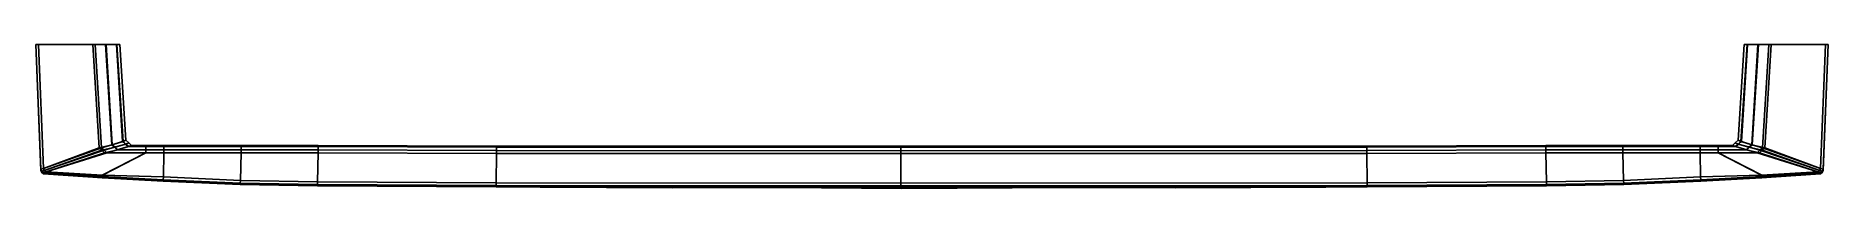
# Model space of a CAD drawing. Extents: x -168 to 168, y -27 to 0.
import ezdxf

# ---------------------------------------------------------------- set-up
doc = ezdxf.new("R2010")
doc.units = 0
doc.layers.add('DESENHOS_IDEN', color=100, linetype='CONTINUOUS')
doc.layers.add('METAL', color=2, linetype='CONTINUOUS')

msp = doc.modelspace()

# ---------------------------------------------------------------- meshes
at = {"layer": 'DESENHOS_IDEN'}
mesh = msp.add_polyface(dxfattribs=at)
corners = [(73.68, -26.41, 8.69), (73.68, -26.55, 3.77), (73.68, -26.62, 0.27), (73.68, -26.59, -3.24), (73.68, -26.47, -6.72), (73.68, -26.37, -8.29), (45.63, -26.55, 8.69), (45.63, -26.69, 3.77), (45.63, -26.76, 0.27), (45.63, -26.73, -3.24), (45.63, -26.61, -6.72), (45.63, -26.51, -8.29), (25.37, -26.48, 8.69), (25.37, -26.62, 3.77), (25.37, -26.7, 0.27), (25.37, -26.66, -3.24), (25.37, -26.44, -8.29), (25.37, -26.54, -6.72), (-5.62, -26.84, -3.24), (-5.62, -26.62, -8.29), (-5.62, -26.66, 8.69), (-5.62, -26.8, 3.77), (-5.62, -26.87, 0.27), (-5.62, -26.72, -6.72), (-28.18, -26.48, 8.69), (-28.18, -26.62, 3.77), (-28.18, -26.7, 0.27), (-28.18, -26.66, -3.24), (-28.18, -26.54, -6.72), (-28.18, -26.44, -8.29), (-48.45, -26.55, 8.69), (-48.45, -26.69, 3.77), (-48.45, -26.76, 0.27), (-48.45, -26.73, -3.24), (-48.45, -26.61, -6.72), (-48.45, -26.51, -8.29), (-73.23, -26.41, 8.69), (-73.23, -26.55, 3.77), (-73.23, -26.62, 0.27), (-73.23, -26.59, -3.24), (-73.23, -26.47, -6.72), (-73.23, -26.37, -8.29)]
mesh.append_faces([[corners[k] for k in face] for face in [(40, 34, 33, 39), (28, 23, 18, 27), (23, 17, 15, 18), (17, 10, 9, 15), (39, 33, 32, 38), (27, 18, 22, 26), (18, 15, 14, 22), (15, 9, 8, 14), (38, 32, 31, 37), (26, 22, 21, 25), (22, 14, 13, 21), (14, 8, 7, 13), (37, 31, 30, 36), (25, 21, 20, 24), (21, 13, 12, 20), (13, 7, 6, 12), (29, 28, 34, 35), (5, 4, 10, 11), (27, 26, 32, 33), (3, 2, 8, 9), (26, 25, 31, 32), (2, 1, 7, 8), (25, 24, 30, 31), (1, 0, 6, 7), (41, 35, 34, 40), (29, 19, 23, 28), (19, 16, 17, 23), (16, 11, 10, 17), (27, 33, 34, 28), (3, 9, 10, 4)]])
at = {"layer": 'METAL'}
mesh = msp.add_polyface(dxfattribs=at)
corners = [(-167.5, 0, 0.15), (-151.81, 0, 0.23), (-152.43, 0, -3.38), (-167.5, 0, -3.38), (-167.01, 0, -9), (-156.84, 0, -9), (-155.68, -19.27, -8.77), (-166.09, -23.15, -8.77), (-151.81, 0, 0.23), (-150.65, -17.89, 0.24), (-151.27, -18.11, -3.23), (-152.43, 0, -3.38), (-156.41, 0, 9.21), (-167.01, 0, 9.21), (-166.09, -23.15, 9.21), (-155.25, -19.27, 9.21), (-167.5, 0, 0.15), (-166.56, -23.55, 0.26), (-166.56, -23.47, 3.76), (-167.5, 0, 3.69), (-150.14, -18.36, 0.24), (-150.75, -18.58, -3.23), (-149.62, -18.83, 0.24), (-150.66, -18.58, 3.74), (-150.15, -19.04, 3.74), (-146.96, -18.83, 0.26), (-146.96, -19.04, -3.23), (-150.24, -19.04, -3.23), (-167.5, 0, 7.22), (-167.5, 0, 8.72), (-167.01, 0, 9.21), (-154.48, 0, 7.22), (-156.41, 0, 9.21), (-152.34, 0, 3.74), (-167.5, 0, 3.69), (-156.84, 0, -9), (-167.01, 0, -9), (-167.5, 0, -8.51), (-167.5, 0, -6.92), (-154.35, 0, -6.72), (-153.32, -18.74, 7.25), (-154.48, 0, 7.22), (-151.18, -18.11, 3.74), (-152.34, 0, 3.74), (-154.35, 0, -6.72), (-153.22, -18.74, -6.72), (-167.5, 0, -8.51), (-166.56, -23.3, -8.29), (-166.56, -23.37, -6.72), (-167.5, 0, -6.92), (-166.56, -23.47, -3.23), (-167.5, 0, -3.38), (-166.56, -23.3, 8.72), (-167.5, 0, 8.72), (-167.5, 0, 7.22), (-166.56, -23.37, 7.25), (-154.73, -19.73, 9.21), (-152.81, -19.2, 7.25), (-155.16, -19.73, -8.77), (-152.7, -19.2, -6.72), (-154.65, -20.2, -8.77), (-152.19, -19.67, -6.72), (-154.22, -20.2, 9.21), (-152.29, -19.67, 7.25), (-146.96, -19.67, 7.25), (-146.96, -19.04, 3.76), (-146.96, -19.67, -6.72)]
mesh.append_faces([[corners[k] for k in face] for face in [(0, 1, 2, 3), (4, 5, 6, 7), (8, 9, 10, 11), (12, 13, 14, 15), (16, 17, 18, 19), (9, 20, 21, 10), (22, 20, 23, 24), (22, 25, 26, 27), (28, 29, 30, 31), (30, 32, 31, 31), (28, 31, 33, 34), (34, 33, 1, 0), (35, 36, 37, 38), (39, 35, 38, 38), (39, 38, 3, 2), (12, 15, 40, 41), (41, 40, 42, 43), (43, 42, 9, 8), (6, 5, 44, 45), (45, 44, 11, 10), (46, 47, 48, 49), (49, 48, 50, 51), (51, 50, 17, 16), (52, 53, 54, 55), (55, 54, 19, 18), (15, 56, 57, 40), (40, 57, 23, 42), (42, 23, 20, 9), (58, 6, 45, 59), (59, 45, 10, 21), (60, 58, 59, 61), (61, 59, 21, 27), (27, 21, 20, 22), (56, 62, 63, 57), (57, 63, 24, 23), (63, 64, 65, 24), (24, 65, 25, 22), (66, 61, 27, 26), (7, 47, 46, 4), (13, 53, 52, 14)]])
mesh = msp.add_polyface(dxfattribs=at)
corners = [(167.56, 0, 0.15), (167.56, 0, -3.38), (152.49, 0, -3.38), (151.87, 0, 0.23), (167.07, 0, -9), (166.15, -23.15, -8.77), (155.74, -19.27, -8.77), (156.9, 0, -9), (151.87, 0, 0.23), (152.49, 0, -3.38), (151.33, -18.11, -3.23), (150.71, -17.89, 0.24), (156.47, 0, 9.21), (155.31, -19.27, 9.21), (166.15, -23.15, 9.21), (167.07, 0, 9.21), (167.56, 0, 0.15), (167.56, 0, 3.69), (166.62, -23.47, 3.76), (166.62, -23.55, 0.26), (150.81, -18.58, -3.23), (150.2, -18.36, 0.24), (149.68, -18.83, 0.24), (150.21, -19.04, 3.74), (150.72, -18.58, 3.74), (150.3, -19.04, -3.23), (147.02, -19.04, -3.23), (147.02, -18.83, 0.26), (154.54, 0, 7.22), (156.47, 0, 9.21), (167.07, 0, 9.21), (167.56, 0, 7.22), (167.56, 0, 8.72), (167.56, 0, 3.69), (152.4, 0, 3.74), (167.56, 0, -8.51), (167.07, 0, -9), (156.9, 0, -9), (167.56, 0, -6.92), (154.41, 0, -6.72), (154.54, 0, 7.22), (153.38, -18.74, 7.25), (152.4, 0, 3.74), (151.24, -18.11, 3.74), (153.28, -18.74, -6.72), (154.41, 0, -6.72), (167.56, 0, -8.51), (167.56, 0, -6.92), (166.62, -23.37, -6.72), (166.62, -23.3, -8.29), (167.56, 0, -3.38), (166.62, -23.47, -3.23), (166.62, -23.3, 8.72), (166.62, -23.37, 7.25), (167.56, 0, 7.22), (167.56, 0, 8.72), (152.87, -19.2, 7.25), (154.79, -19.73, 9.21), (155.22, -19.73, -8.77), (152.76, -19.2, -6.72), (154.71, -20.2, -8.77), (152.25, -19.67, -6.72), (152.35, -19.67, 7.25), (154.28, -20.2, 9.21), (147.02, -19.04, 3.76), (147.02, -19.67, 7.25), (147.02, -19.67, -6.72)]
mesh.append_faces([[corners[k] for k in face] for face in [(0, 1, 2, 3), (4, 5, 6, 7), (8, 9, 10, 11), (12, 13, 14, 15), (16, 17, 18, 19), (11, 10, 20, 21), (22, 23, 24, 21), (22, 25, 26, 27), (28, 29, 30, 31), (31, 30, 32, 32), (31, 33, 34, 28), (33, 0, 3, 34), (35, 36, 37, 38), (39, 38, 37, 37), (39, 2, 1, 38), (12, 40, 41, 13), (40, 42, 43, 41), (42, 8, 11, 43), (6, 44, 45, 7), (44, 10, 9, 45), (46, 47, 48, 49), (47, 50, 51, 48), (50, 16, 19, 51), (52, 53, 54, 55), (53, 18, 17, 54), (13, 41, 56, 57), (41, 43, 24, 56), (43, 11, 21, 24), (58, 59, 44, 6), (59, 20, 10, 44), (60, 61, 59, 58), (61, 25, 20, 59), (25, 22, 21, 20), (57, 56, 62, 63), (56, 24, 23, 62), (62, 23, 64, 65), (23, 22, 27, 64), (66, 26, 25, 61), (5, 4, 46, 49), (15, 14, 52, 55)]])
mesh = msp.add_polyface(dxfattribs=at)
corners = [(-155.68, -19.27, -8.77), (-155.16, -19.73, -8.77), (-165.94, -23.54, -8.77), (-166.09, -23.15, -8.77), (-155.25, -19.27, 9.21), (-166.09, -23.15, 9.21), (-165.94, -23.54, 9.21), (-154.73, -19.73, 9.21), (-166.56, -23.55, 0.26), (-166.41, -23.93, 0.26), (-166.41, -23.85, 3.76), (-166.56, -23.47, 3.76), (-154.65, -20.2, -8.77), (-165.6, -23.79, -8.77), (-165.6, -23.79, 9.21), (-154.22, -20.2, 9.21), (-166.07, -24.18, 0.26), (-166.41, -23.85, -3.23), (-166.07, -24.1, -3.23), (-146.96, -20.2, -8.77), (-155.08, -24.41, -8.77), (-155.06, -24.41, 9.21), (-146.96, -20.2, 9.21), (-155.07, -24.93, 0.26), (-155.07, -24.85, 3.76), (-166.07, -24.1, 3.76), (-143.67, -25.5, 0.26), (-155.07, -24.85, -3.23), (-143.67, -25.42, -3.23), (-166.56, -23.3, -8.29), (-166.41, -23.68, -8.29), (-166.41, -23.75, -6.72), (-166.56, -23.37, -6.72), (-166.56, -23.47, -3.23), (-166.41, -23.68, 8.72), (-166.56, -23.3, 8.72), (-166.56, -23.37, 7.25), (-166.41, -23.75, 7.25), (-166.07, -23.93, 8.72), (-166.07, -24, 7.25), (-166.07, -23.93, -8.29), (-166.07, -24, -6.72), (-146.96, -20.2, 9.21), (-146.96, -19.67, 7.25), (-152.29, -19.67, 7.25), (-146.96, -20.2, -8.77), (-152.19, -19.67, -6.72), (-146.96, -19.67, -6.72), (-155.07, -24.68, -8.29), (-155.07, -24.75, -6.72), (-155.07, -24.68, 8.72), (-155.07, -24.75, 7.25), (-143.67, -25.25, 8.72), (-143.67, -25.32, 7.25), (-143.67, -25.42, 3.76), (-143.67, -25.25, -8.29), (-143.67, -25.32, -6.72), (-143.66, -24.74, -8.77), (-143.66, -24.74, 9.21)]
mesh.append_faces([[corners[k] for k in face] for face in [(0, 1, 2, 3), (4, 5, 6, 7), (8, 9, 10, 11), (1, 12, 13, 2), (14, 15, 7, 6), (16, 9, 17, 18), (12, 19, 20, 13), (15, 14, 21, 22), (16, 23, 24, 25), (26, 23, 27, 28), (29, 30, 31, 32), (32, 31, 17, 33), (33, 17, 9, 8), (34, 35, 36, 37), (37, 36, 11, 10), (38, 34, 37, 39), (39, 37, 10, 25), (25, 10, 9, 16), (30, 40, 41, 31), (31, 41, 18, 17), (15, 42, 43, 44), (45, 12, 46, 47), (40, 48, 49, 41), (41, 49, 27, 18), (18, 27, 23, 16), (50, 38, 39, 51), (51, 39, 25, 24), (52, 50, 51, 53), (53, 51, 24, 54), (54, 24, 23, 26), (48, 55, 56, 49), (49, 56, 28, 27), (29, 3, 2, 30), (5, 35, 34, 6), (30, 2, 13, 40), (6, 34, 38, 14), (40, 13, 20, 48), (14, 38, 50, 21), (48, 20, 57, 55), (21, 50, 52, 58)]])
mesh = msp.add_polyface(dxfattribs=at)
corners = [(-129.13, -20.2, -8.77), (-114.75, -20.2, -8.77), (-114.83, -25.65, -8.77), (-129.26, -25.38, -8.77), (-114.75, -18.83, 0.26), (-129.13, -18.83, 0.26), (-129.13, -19.04, 3.76), (-114.75, -19.05, 3.76), (-114.83, -25.65, 9.21), (-114.75, -20.2, 9.21), (-129.13, -20.2, 9.21), (-129.26, -25.38, 9.21), (-114.84, -26.41, 0.26), (-129.28, -26.14, 0.26), (-129.28, -26.06, -3.23), (-114.84, -26.33, -3.23), (-143.55, -20.2, -8.77), (-143.66, -24.74, -8.77), (-143.55, -18.83, 0.26), (-143.55, -19.04, 3.76), (-143.55, -20.2, 9.21), (-143.66, -24.74, 9.21), (-143.67, -25.5, 0.26), (-143.67, -25.42, -3.23), (-146.96, -20.2, -8.77), (-155.08, -24.41, -8.77), (-146.96, -18.83, 0.26), (-146.96, -19.04, 3.76), (-146.96, -20.2, 9.21), (-155.06, -24.41, 9.21), (-114.75, -20.2, -8.77), (-129.13, -20.2, -8.77), (-129.13, -19.67, -6.72), (-114.75, -19.67, -6.72), (-129.13, -19.04, -3.23), (-114.75, -19.05, -3.23), (-129.13, -20.2, 9.21), (-114.75, -20.2, 9.21), (-114.75, -19.67, 7.25), (-129.13, -19.67, 7.25), (-114.84, -26.16, 8.72), (-129.28, -25.89, 8.72), (-129.28, -25.96, 7.25), (-114.84, -26.23, 7.25), (-129.28, -26.06, 3.76), (-114.84, -26.33, 3.76), (-129.28, -25.89, -8.29), (-114.84, -26.16, -8.29), (-114.84, -26.23, -6.72), (-129.28, -25.96, -6.72), (-143.55, -20.2, -8.77), (-143.55, -19.67, -6.72), (-143.55, -19.04, -3.23), (-143.55, -20.2, 9.21), (-143.55, -19.67, 7.25), (-143.67, -25.25, 8.72), (-143.67, -25.32, 7.25), (-143.67, -25.42, 3.76), (-143.67, -25.25, -8.29), (-143.67, -25.32, -6.72), (-146.96, -20.2, -8.77), (-146.96, -19.67, -6.72), (-146.96, -19.04, -3.23), (-146.96, -20.2, 9.21), (-146.96, -19.67, 7.25)]
mesh.append_faces([[corners[k] for k in face] for face in [(0, 1, 2, 3), (4, 5, 6, 7), (8, 9, 10, 11), (12, 13, 14, 15), (16, 0, 3, 17), (5, 18, 19, 6), (11, 10, 20, 21), (13, 22, 23, 14), (24, 16, 17, 25), (18, 26, 27, 19), (21, 20, 28, 29), (30, 31, 32, 33), (33, 32, 34, 35), (35, 34, 5, 4), (36, 37, 38, 39), (39, 38, 7, 6), (40, 41, 42, 43), (43, 42, 44, 45), (45, 44, 13, 12), (46, 47, 48, 49), (49, 48, 15, 14), (31, 50, 51, 32), (32, 51, 52, 34), (34, 52, 18, 5), (53, 36, 39, 54), (54, 39, 6, 19), (41, 55, 56, 42), (42, 56, 57, 44), (44, 57, 22, 13), (58, 46, 49, 59), (59, 49, 14, 23), (50, 60, 61, 51), (51, 61, 62, 52), (52, 62, 26, 18), (63, 53, 54, 64), (64, 54, 19, 27), (46, 3, 2, 47), (11, 41, 40, 8), (58, 17, 3, 46), (21, 55, 41, 11)]])
mesh = msp.add_polyface(dxfattribs=at)
corners = [(-114.75, -20.2, -8.77), (-114.83, -25.65, -8.77), (-114.83, -25.65, -8.77), (-114.75, -20.2, -8.77), (-114.83, -25.65, 9.21), (-114.75, -20.2, 9.21), (-114.75, -20.2, 9.21), (-114.83, -25.65, 9.21), (-114.75, -20.2, 9.21), (-114.75, -20.2, 9.21), (-114.75, -19.67, 7.25), (-114.75, -19.67, 7.25), (-114.75, -19.05, 3.76), (-114.75, -19.05, 3.76), (-114.84, -26.16, -8.29), (-114.84, -26.16, -8.29), (-114.84, -26.23, -6.72), (-114.84, -26.23, -6.72), (-114.84, -26.33, -3.23), (-114.84, -26.33, -3.23), (-114.84, -26.16, 8.72), (-114.84, -26.16, 8.72), (-114.75, -18.83, 0.26), (-114.75, -18.83, 0.26), (-114.84, -26.41, 0.26), (-114.84, -26.41, 0.26), (-114.75, -20.2, -8.77), (-114.75, -19.67, -6.72), (-114.75, -19.67, -6.72), (-114.75, -20.2, -8.77), (-114.75, -19.05, -3.23), (-114.75, -19.05, -3.23), (-114.84, -26.23, 7.25), (-114.84, -26.23, 7.25), (-114.84, -26.33, 3.76), (-114.84, -26.33, 3.76), (-81.39, -20.34, 9.21), (-81.43, -25.84, 9.21), (-81.44, -26.6, 0.26), (-81.44, -26.52, -3.23), (-81.44, -26.35, 8.72), (-81.44, -26.42, 7.25), (-81.44, -26.52, 3.76), (-81.44, -26.42, -6.72), (-81.44, -26.35, -8.29), (-81.43, -25.84, -8.77), (-5.78, -26.66, 0.26), (-5.78, -26.58, -3.23), (-5.78, -26.41, 8.72), (-5.78, -26.48, 7.25), (-5.78, -26.58, 3.76), (-5.78, -26.48, -6.72), (-5.78, -26.41, -8.29), (-5.78, -25.9, -8.77), (-5.78, -25.9, 9.21), (-81.39, -20.34, -8.77), (-81.39, -20.34, 9.21), (-81.39, -19.81, 7.25), (-81.39, -19.18, 3.76), (-81.39, -18.96, 0.26), (-81.39, -19.81, -6.72), (-81.39, -20.34, -8.77), (-81.39, -19.18, -3.23)]
mesh.append_faces([[corners[k] for k in face] for face in [(0, 1, 2, 3), (4, 5, 6, 7), (8, 9, 10, 11), (11, 10, 12, 13), (14, 15, 16, 17), (17, 16, 18, 19), (2, 1, 15, 14), (20, 21, 4, 7), (22, 13, 12, 23), (24, 19, 18, 25), (26, 27, 28, 29), (27, 30, 31, 28), (30, 22, 23, 31), (20, 32, 33, 21), (32, 34, 35, 33), (34, 24, 25, 35), (36, 5, 4, 37), (38, 25, 18, 39), (40, 21, 33, 41), (42, 35, 25, 38), (43, 16, 15, 44), (39, 18, 16, 43), (44, 15, 1, 45), (37, 4, 21, 40), (46, 38, 39, 47), (48, 40, 41, 49), (50, 42, 38, 46), (51, 43, 44, 52), (47, 39, 43, 51), (52, 44, 45, 53), (54, 37, 40, 48), (0, 55, 45, 1), (9, 56, 57, 10), (10, 57, 58, 12), (12, 58, 59, 23), (28, 60, 61, 29), (31, 62, 60, 28), (23, 59, 62, 31), (42, 50, 49, 41), (35, 42, 41, 33)]])
mesh = msp.add_polyface(dxfattribs=at)
corners = [(81.32, -20.34, -8.77), (114.81, -20.2, -8.77), (114.89, -25.65, -8.77), (81.36, -25.84, -8.77), (81.32, -20.34, 9.21), (114.81, -20.2, 9.21), (114.81, -19.67, 7.25), (81.32, -19.81, 7.25), (114.81, -19.05, 3.76), (81.32, -19.18, 3.76), (114.81, -18.83, 0.26), (81.32, -18.96, 0.26), (81.32, -19.81, -6.72), (114.81, -19.67, -6.72), (114.81, -20.2, -8.77), (81.32, -20.34, -8.77), (81.32, -19.18, -3.23), (114.81, -19.05, -3.23), (81.37, -26.52, 3.76), (114.9, -26.33, 3.76), (114.9, -26.23, 7.25), (81.37, -26.42, 7.25), (-5.78, -20.38, 9.21), (-81.39, -20.34, 9.21), (-81.43, -25.84, 9.21), (-5.78, -25.9, 9.21), (81.32, -20.34, 9.21), (81.36, -25.84, 9.21), (114.81, -20.2, 9.21), (114.89, -25.65, 9.21), (81.37, -26.6, 0.26), (-5.78, -26.66, 0.26), (-5.78, -26.58, -3.23), (81.37, -26.52, -3.23), (114.9, -26.41, 0.26), (114.9, -26.33, -3.23), (81.37, -26.35, 8.72), (-5.78, -26.41, 8.72), (-5.78, -26.48, 7.25), (114.9, -26.16, 8.72), (-5.78, -26.58, 3.76), (81.37, -26.42, -6.72), (-5.78, -26.48, -6.72), (-5.78, -26.41, -8.29), (81.37, -26.35, -8.29), (114.9, -26.23, -6.72), (114.9, -26.16, -8.29), (-5.78, -25.9, -8.77), (-5.78, -20.38, -8.77), (-81.39, -20.34, -8.77), (-81.43, -25.84, -8.77), (-5.78, -20.38, 9.21), (-5.78, -19.85, 7.25), (-81.39, -20.34, 9.21), (-81.39, -19.81, 7.25), (-5.78, -19.23, 3.76), (-81.39, -19.18, 3.76), (-5.78, -19.01, 0.26), (-81.39, -18.96, 0.26), (-5.78, -19.85, -6.72), (-5.78, -20.38, -8.77), (-81.39, -19.81, -6.72), (-81.39, -20.34, -8.77), (-5.78, -19.23, -3.23), (-81.39, -19.18, -3.23)]
mesh.append_faces([[corners[k] for k in face] for face in [(0, 1, 2, 3), (4, 5, 6, 7), (7, 6, 8, 9), (9, 8, 10, 11), (12, 13, 14, 15), (16, 17, 13, 12), (11, 10, 17, 16), (18, 19, 20, 21), (22, 23, 24, 25), (26, 22, 25, 27), (28, 26, 27, 29), (30, 31, 32, 33), (34, 30, 33, 35), (36, 37, 38, 21), (39, 36, 21, 20), (18, 40, 31, 30), (19, 18, 30, 34), (41, 42, 43, 44), (45, 41, 44, 46), (33, 32, 42, 41), (35, 33, 41, 45), (44, 43, 47, 3), (46, 44, 3, 2), (27, 25, 37, 36), (29, 27, 36, 39), (48, 0, 3, 47), (49, 48, 47, 50), (51, 4, 7, 52), (53, 51, 52, 54), (52, 7, 9, 55), (54, 52, 55, 56), (55, 9, 11, 57), (56, 55, 57, 58), (59, 12, 15, 60), (61, 59, 60, 62), (63, 16, 12, 59), (64, 63, 59, 61), (57, 11, 16, 63), (58, 57, 63, 64), (40, 18, 21, 38)]])
mesh = msp.add_polyface(dxfattribs=at)
corners = [(129.18, -20.2, -8.77), (129.32, -25.38, -8.77), (114.89, -25.65, -8.77), (114.81, -20.2, -8.77), (114.81, -18.83, 0.26), (114.81, -19.05, 3.76), (129.18, -19.04, 3.76), (129.18, -18.83, 0.26), (114.89, -25.65, 9.21), (129.32, -25.38, 9.21), (129.18, -20.2, 9.21), (114.81, -20.2, 9.21), (114.9, -26.41, 0.26), (114.9, -26.33, -3.23), (129.34, -26.06, -3.23), (129.34, -26.14, 0.26), (143.61, -20.2, -8.77), (143.72, -24.74, -8.77), (143.61, -19.04, 3.76), (143.61, -18.83, 0.26), (143.72, -24.74, 9.21), (143.61, -20.2, 9.21), (143.73, -25.42, -3.23), (143.73, -25.5, 0.26), (147.02, -20.2, -8.77), (155.14, -24.41, -8.77), (147.02, -19.04, 3.76), (147.02, -18.83, 0.26), (155.12, -24.41, 9.21), (147.02, -20.2, 9.21), (114.81, -20.2, -8.77), (114.81, -19.67, -6.72), (129.18, -19.67, -6.72), (129.18, -20.2, -8.77), (114.81, -19.05, -3.23), (129.18, -19.04, -3.23), (129.18, -20.2, 9.21), (129.18, -19.67, 7.25), (114.81, -19.67, 7.25), (114.81, -20.2, 9.21), (114.9, -26.16, 8.72), (114.9, -26.23, 7.25), (129.34, -25.96, 7.25), (129.34, -25.89, 8.72), (114.9, -26.33, 3.76), (129.34, -26.06, 3.76), (129.34, -25.89, -8.29), (129.34, -25.96, -6.72), (114.9, -26.23, -6.72), (114.9, -26.16, -8.29), (143.61, -19.67, -6.72), (143.61, -20.2, -8.77), (143.61, -19.04, -3.23), (143.61, -20.2, 9.21), (143.61, -19.67, 7.25), (143.73, -25.32, 7.25), (143.73, -25.25, 8.72), (143.73, -25.42, 3.76), (143.73, -25.25, -8.29), (143.73, -25.32, -6.72), (147.02, -19.67, -6.72), (147.02, -20.2, -8.77), (147.02, -19.04, -3.23), (147.02, -20.2, 9.21), (147.02, -19.67, 7.25)]
mesh.append_faces([[corners[k] for k in face] for face in [(0, 1, 2, 3), (4, 5, 6, 7), (8, 9, 10, 11), (12, 13, 14, 15), (16, 17, 1, 0), (7, 6, 18, 19), (9, 20, 21, 10), (15, 14, 22, 23), (24, 25, 17, 16), (19, 18, 26, 27), (20, 28, 29, 21), (30, 31, 32, 33), (31, 34, 35, 32), (34, 4, 7, 35), (36, 37, 38, 39), (37, 6, 5, 38), (40, 41, 42, 43), (41, 44, 45, 42), (44, 12, 15, 45), (46, 47, 48, 49), (47, 14, 13, 48), (33, 32, 50, 51), (32, 35, 52, 50), (35, 7, 19, 52), (53, 54, 37, 36), (54, 18, 6, 37), (43, 42, 55, 56), (42, 45, 57, 55), (45, 15, 23, 57), (58, 59, 47, 46), (59, 22, 14, 47), (51, 50, 60, 61), (50, 52, 62, 60), (52, 19, 27, 62), (63, 64, 54, 53), (64, 26, 18, 54), (46, 49, 2, 1), (9, 8, 40, 43), (58, 46, 1, 17), (20, 9, 43, 56)]])
mesh = msp.add_polyface(dxfattribs=at)
corners = [(155.74, -19.27, -8.77), (166.15, -23.15, -8.77), (166, -23.54, -8.77), (155.22, -19.73, -8.77), (155.31, -19.27, 9.21), (154.79, -19.73, 9.21), (166, -23.54, 9.21), (166.15, -23.15, 9.21), (166.62, -23.55, 0.26), (166.62, -23.47, 3.76), (166.47, -23.85, 3.76), (166.47, -23.93, 0.26), (165.66, -23.79, -8.77), (154.71, -20.2, -8.77), (165.66, -23.79, 9.21), (154.28, -20.2, 9.21), (166.13, -24.18, 0.26), (166.13, -24.1, -3.23), (166.47, -23.85, -3.23), (155.14, -24.41, -8.77), (147.02, -20.2, -8.77), (147.02, -20.2, 9.21), (155.12, -24.41, 9.21), (166.13, -24.1, 3.76), (155.13, -24.85, 3.76), (155.13, -24.93, 0.26), (143.73, -25.5, 0.26), (143.73, -25.42, -3.23), (155.13, -24.85, -3.23), (166.62, -23.3, -8.29), (166.62, -23.37, -6.72), (166.47, -23.75, -6.72), (166.47, -23.68, -8.29), (166.62, -23.47, -3.23), (166.47, -23.68, 8.72), (166.47, -23.75, 7.25), (166.62, -23.37, 7.25), (166.62, -23.3, 8.72), (166.13, -23.93, 8.72), (166.13, -24, 7.25), (166.13, -24, -6.72), (166.13, -23.93, -8.29), (152.35, -19.67, 7.25), (147.02, -19.67, 7.25), (147.02, -20.2, 9.21), (147.02, -20.2, -8.77), (147.02, -19.67, -6.72), (152.25, -19.67, -6.72), (155.13, -24.75, -6.72), (155.13, -24.68, -8.29), (155.13, -24.68, 8.72), (155.13, -24.75, 7.25), (143.73, -25.25, 8.72), (143.73, -25.32, 7.25), (143.73, -25.42, 3.76), (143.73, -25.32, -6.72), (143.73, -25.25, -8.29), (143.72, -24.74, -8.77), (143.72, -24.74, 9.21)]
mesh.append_faces([[corners[k] for k in face] for face in [(0, 1, 2, 3), (4, 5, 6, 7), (8, 9, 10, 11), (3, 2, 12, 13), (14, 6, 5, 15), (16, 17, 18, 11), (13, 12, 19, 20), (15, 21, 22, 14), (16, 23, 24, 25), (26, 27, 28, 25), (29, 30, 31, 32), (30, 33, 18, 31), (33, 8, 11, 18), (34, 35, 36, 37), (35, 10, 9, 36), (38, 39, 35, 34), (39, 23, 10, 35), (23, 16, 11, 10), (32, 31, 40, 41), (31, 18, 17, 40), (15, 42, 43, 44), (45, 46, 47, 13), (41, 40, 48, 49), (40, 17, 28, 48), (17, 16, 25, 28), (50, 51, 39, 38), (51, 24, 23, 39), (52, 53, 51, 50), (53, 54, 24, 51), (54, 26, 25, 24), (49, 48, 55, 56), (48, 28, 27, 55), (29, 32, 2, 1), (7, 6, 34, 37), (32, 41, 12, 2), (6, 14, 38, 34), (41, 49, 19, 12), (14, 22, 50, 38), (49, 56, 57, 19), (22, 58, 52, 50)]])

doc.saveas('drawing.dxf')
